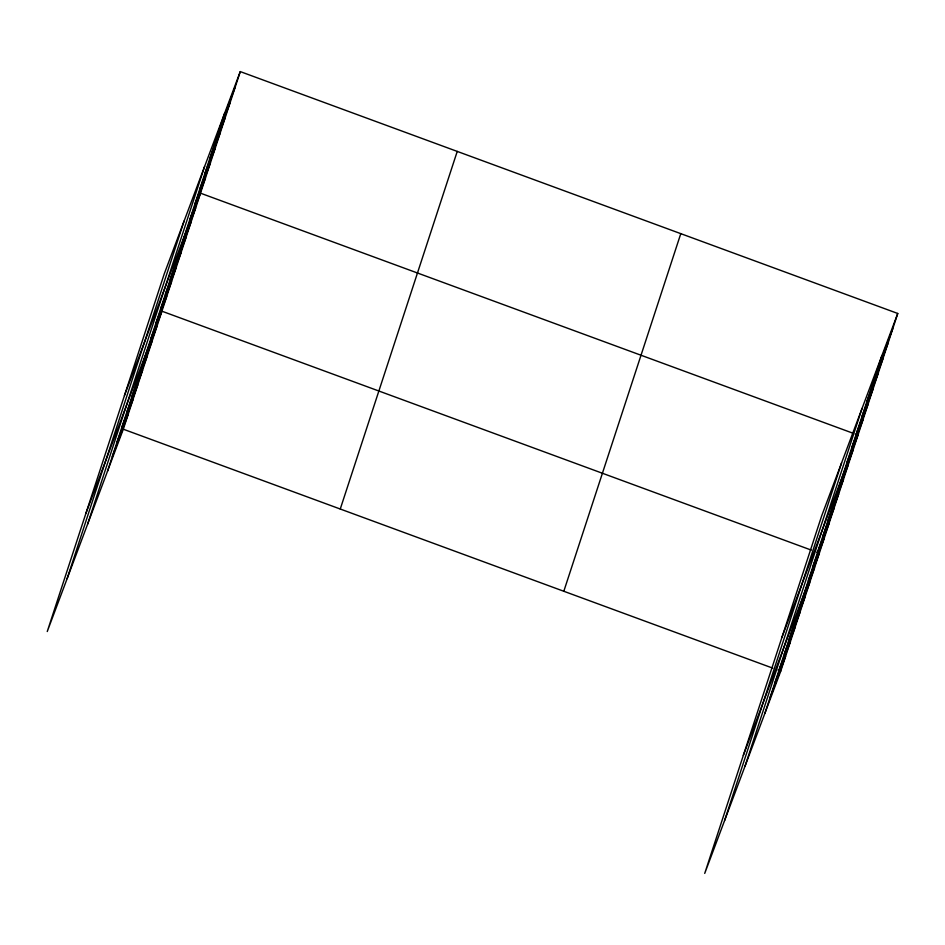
<?xml version="1.0" encoding="UTF-8"?>
<svg xmlns="http://www.w3.org/2000/svg" width="945" height="945" viewBox="0 0 945 945"><rect width="100%" height="100%" fill="white"/><g stroke="black" fill="none" stroke-linecap="round" stroke-linejoin="round"><path stroke-width="1.42" d="M67.13 578.635L184.11 221.024M87.613 524.144L204.592 166.521M107.494 471.248L224.473 113.624M240.278 71.596L164.229 273.92L47.25 631.532L123.299 429.207L240.278 71.596L897.75 313.468L780.771 671.08L704.722 873.404L821.701 515.793L897.75 313.468M340.259 509.024L457.238 151.413M563.811 591.263L680.79 233.651M724.602 820.508L841.582 462.896M745.085 766.017L862.064 408.405M764.966 713.121L881.945 355.509M219.5 128.827L235.305 86.786M214.539 144.03L230.332 101.989M209.566 159.221L225.359 117.192M204.592 174.423L220.386 132.383M199.619 189.626L215.425 147.585M194.646 204.817L210.451 162.788M189.673 220.02L205.478 177.979M124.456 395.506L200.505 193.182L852.614 433.082M179.881 249.964L195.674 207.935M175.049 264.718L190.855 222.689M170.23 279.472L186.023 237.431M165.399 294.226L181.204 252.185M160.579 308.98L176.372 266.939M155.748 323.733L171.553 281.693M150.928 338.475L166.722 296.447M85.853 513.513L161.902 311.188L811.342 550.12M141.277 367.983L157.071 325.942M136.446 382.737L152.251 340.696M131.627 397.491L147.42 355.45M126.795 412.233L142.6 370.204M121.976 426.986L137.769 384.958M117.145 441.74L132.95 399.7M112.325 456.494L128.118 414.453M876.972 370.7L892.777 328.671M872.011 385.903L887.804 343.862M867.037 401.105L882.831 359.065M862.064 416.296L877.858 374.267M857.091 431.499L872.896 389.458M852.118 446.702L867.923 404.661M847.145 461.892L862.95 419.863M781.928 637.379L857.977 435.054L855.296 434.074M837.353 491.849L853.146 449.808M832.521 506.603L848.326 464.562M827.702 521.345L843.495 479.316M822.871 536.098L838.676 494.07M818.051 550.852L833.844 508.812M813.22 565.606L829.025 523.565M808.4 580.36L824.194 538.319M743.325 755.398L819.374 553.073L816.693 552.081M798.749 609.856L814.543 567.827M793.918 624.61L809.723 582.569M789.099 639.363L804.892 597.323M784.267 654.117L800.072 612.076M779.448 668.871L795.241 626.83M774.616 683.613L790.422 641.584M769.797 698.367L785.59 656.338M123.299 429.207L772.738 668.127M778.089 670.099L780.771 671.08"/></g></svg>
